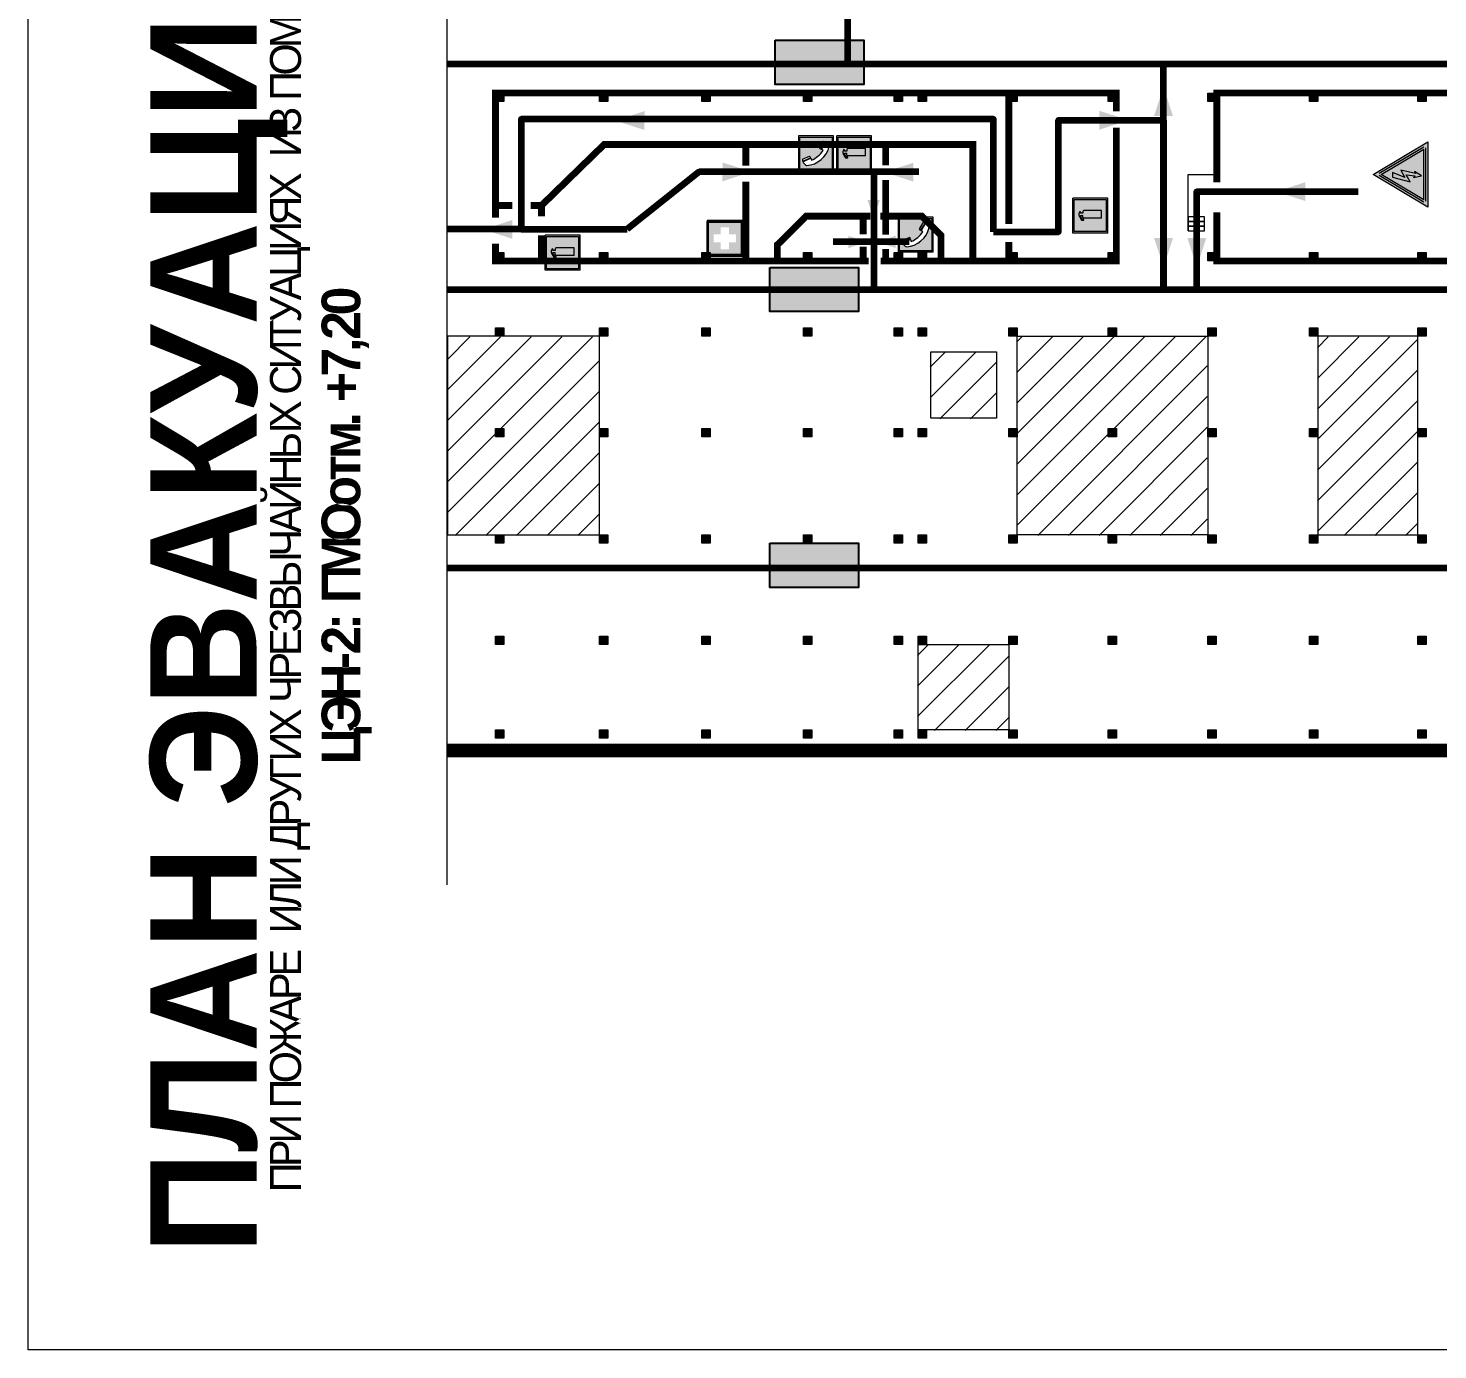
# Model space of a CAD drawing. Header units: millimetres. Extents: x 13810 to 67229, y 12374 to 21950.
# Drawn here: x 28466.5 to 28714.3, y 13754.2 to 13986.6 of the extents above; entities that cross this region are included whole.
import ezdxf

# ---------------------------------------------------------------- set-up
doc = ezdxf.new("R2010")
doc.units = ezdxf.units.MM
doc.layers.add('План_Штампы', color=7, linetype='Continuous')
doc.styles.add('обычный', font='arial.ttf')

# ---------------------------------------------------------------- blocks, each defined once
blk = doc.blocks.new('A$C32E8229D')
at = {"true_color": 0xffffff}
blk.add_hatch(color=7, dxfattribs=at).paths.add_polyline_path([(0, 0), (0, -8), (16, -8), (16, 0)])
h = blk.add_hatch(color=126)
h.paths.add_polyline_path([(0.2, -0.2), (15.8, -0.2), (15.8, -7.8), (0.2, -7.8)])
h.paths.add_polyline_path([(13.49, -2.05), (12.08, -2.05), (11.37, -2.63, 0.162397), (11.29, -2.84), (11.29, -3.63), (10.35, -3.63), (10.35, -4.05), (11.68, -4.05), (11.68, -3.48), (12.26, -4.28), (11.29, -5.1), (11.29, -6.78), (11.85, -6.78), (11.85, -5.44), (12.8, -4.64), (12.8, -5.94), (14.46, -5.94), (14.46, -5.39), (13.45, -5.39), (13.45, -3.97), (12.46, -2.59), (13.15, -2.59), (13.69, -3.34), (14.18, -3)], flags=16)
h.paths.add_polyline_path([(10.74, -1.82, 1), (11.8, -1.82, 1)], flags=16)
h.paths.add_polyline_path([(9.39, -3.59), (5.99, -3.59), (6.56, -3.03), (5.91, -3.03), (5.1, -3.83), (5.91, -4.64), (6.56, -4.64), (5.99, -4.09), (9.39, -4.09)], flags=16)
h.paths.add_polyline_path([(4.29, -1.08), (1.72, -1.08), (1.72, -6.6), (4.29, -6.6)], flags=16)
at = {"color": 126}
blk.add_lwpolyline([(16, -8), (0, -8), (0, 0), (16, 0)], close=True, dxfattribs=at)
blk = doc.blocks.new('A$C18900ED3')
h = blk.add_hatch(color=126)
h.paths.add_polyline_path([(-0.18, -0.18), (-7.02, -0.18), (-7.02, -7.02), (-0.18, -7.02)])
h.paths.add_polyline_path([(-5.89, -4.46), (-5.89, -2.77), (-4.46, -2.77), (-4.46, -1.31), (-2.77, -1.31), (-2.77, -2.77), (-1.33, -2.77), (-1.33, -4.46), (-2.77, -4.46), (-2.77, -5.89), (-4.46, -5.89), (-4.46, -4.46)], flags=16)
at = {"color": 126}
for p, q in [((-7.2, 0), (-7.2, -7.2)), ((0, 0), (-7.2, 0)), ((0, -7.2), (0, 0)), ((-7.02, -7.02), (-7.02, -0.18)), ((-7.02, -0.18), (-0.18, -0.18)), ((-0.18, -0.18), (-0.18, -7.02)), ((-7.2, -7.2), (0, -7.2)), ((-0.18, -7.02), (-7.02, -7.02))]:
    blk.add_line(p, q, dxfattribs=at)
blk = doc.blocks.new('A$C3E6D3DDE')
at = {"lineweight": 5}
h = blk.add_hatch(color=40, dxfattribs=at)
h.paths.add_polyline_path([(24.1, 1.45), (16.46, -11.35), (31.74, -11.35)])
h.paths.add_polyline_path([(24.09, -0.46), (30.03, -10.41), (18.14, -10.41)], flags=16)
h.paths.add_polyline_path([(24.54, -3.08), (23.41, -6.02), (25.13, -5.01), (24.33, -8.5), (24.82, -8.27), (23.79, -9.86), (23.4, -8.04), (23.8, -8.43), (24.04, -6.29), (22.39, -7.25), (23.44, -3.08)], flags=0)
h = blk.add_hatch(color=256, dxfattribs=at)
h.paths.add_polyline_path([(24.37, 0.03, 0.567511), (23.82, 0.03), (17.59, -10.4, 0.582454), (17.86, -10.88), (30.32, -10.88, 0.582149), (30.6, -10.4)])
h.paths.add_polyline_path([(24.09, -0.46), (18.14, -10.41), (30.03, -10.41)], flags=16)
h.paths.add_polyline_path([(24.54, -3.08), (23.41, -6.02), (25.13, -5.01), (24.33, -8.5), (24.82, -8.27), (23.79, -9.86), (23.4, -8.04), (23.8, -8.43), (24.04, -6.29), (22.39, -7.25), (23.44, -3.08)], flags=0)
h = blk.add_hatch(color=40, dxfattribs=at)
h.paths.add_polyline_path([(24.09, -0.46), (18.14, -10.41), (30.03, -10.41)])
h.paths.add_polyline_path([(24.82, -8.27), (23.79, -9.86), (23.4, -8.04), (23.8, -8.43), (24.04, -6.29), (22.39, -7.25), (23.44, -3.08), (24.54, -3.08), (23.41, -6.02), (25.13, -5.01), (24.33, -8.5)], flags=16)
at = {"color": 40, "lineweight": 5}
for p, q in [((16.46, -11.35), (24.1, 1.45)), ((24.1, 1.45), (31.74, -11.35))]:
    blk.add_line(p, q, dxfattribs=at)
at = {"lineweight": 5}
for p, q in [((17.59, -10.4), (23.82, 0.03)), ((24.37, 0.03), (30.6, -10.4)), ((18.14, -10.41), (24.09, -0.46)), ((23.44, -3.08), (22.39, -7.25)), ((23.41, -6.02), (24.54, -3.08)), ((24.54, -3.08), (23.44, -3.08)), ((24.09, -0.46), (30.03, -10.41)), ((22.39, -7.25), (24.04, -6.29)), ((25.13, -5.01), (23.41, -6.02)), ((24.04, -6.29), (23.8, -8.43)), ((24.33, -8.5), (25.13, -5.01)), ((23.8, -8.43), (23.4, -8.04)), ((23.4, -8.04), (23.79, -9.86)), ((23.79, -9.86), (24.82, -8.27)), ((24.82, -8.27), (24.33, -8.5)), ((17.86, -10.88), (30.32, -10.88)), ((18.14, -10.41), (30.03, -10.41))]:
    blk.add_line(p, q, dxfattribs=at)
at = {"color": 50, "lineweight": 5}
blk.add_line((31.74, -11.35), (16.46, -11.35), dxfattribs=at)
blk = doc.blocks.new('A$C3AD82952')
at = {"true_color": 0xf5f5ff}
h = blk.add_hatch(color=7, dxfattribs=at)
h.dxf.hatch_style = 1
h.paths.add_polyline_path([(8.21, 8.73, 0.414214), (7.89, 9.05), (7.22, 9.05), (7.22, 9.92), (7.59, 9.92, 1), (7.57, 10.36), (7.22, 10.36), (7.22, 10.6), (6.43, 10.6), (6.43, 10.36), (6.01, 10.36), (4.74, 9.59), (4.74, 8.69), (4.98, 8.73), (4.98, 9.26), (6.12, 9.91), (6.43, 9.91), (6.43, 9.05), (5.76, 9.05, 0.414214), (5.44, 8.73), (5.44, 2.2), (8.21, 2.2)], flags=0)
h.paths.add_polyline_path([(12.8, 12.8), (0, 12.8), (0, 0), (12.8, 0)])
h.paths.add_polyline_path([(0.51, 12.29), (12.29, 12.29), (12.29, 0.51), (0.51, 0.51)], flags=16)
h.paths.add_polyline_path([(4.74, 9.59), (6.01, 10.36), (6.43, 10.36), (6.43, 10.6), (7.22, 10.6), (7.22, 10.36), (7.59, 10.36, -0.94586), (7.59, 9.92), (7.22, 9.92), (7.22, 9.05), (7.89, 9.05, -0.414214), (8.21, 8.73), (8.21, 2.2), (5.44, 2.2), (5.44, 8.73, -0.414214), (5.76, 9.05), (6.43, 9.05), (6.43, 9.91), (6.12, 9.91), (4.98, 9.26), (4.98, 8.73), (4.74, 8.69)], flags=0)
h = blk.add_hatch(color=242)
h.dxf.hatch_style = 1
h.paths.add_polyline_path([(12.29, 12.29), (0.51, 12.29), (0.51, 0.51), (12.29, 0.51)])
h.paths.add_polyline_path([(4.74, 8.69), (4.74, 9.59), (6.01, 10.36), (6.43, 10.36), (6.43, 10.6), (7.22, 10.6), (7.22, 10.36), (7.59, 10.36, -0.94586), (7.59, 9.92), (7.22, 9.92), (7.22, 9.05), (7.89, 9.05, -0.414214), (8.21, 8.73), (8.21, 2.2), (5.44, 2.2), (5.44, 8.73, -0.414214), (5.76, 9.05), (6.43, 9.05), (6.43, 9.91), (6.12, 9.91), (4.98, 9.26), (4.98, 8.73)], flags=16)
h = blk.add_hatch(color=7, dxfattribs=at)
h.dxf.hatch_style = 1
h.paths.add_polyline_path([(8.21, 8.73, 0.414214), (7.89, 9.05), (7.22, 9.05), (7.22, 9.92), (7.59, 9.92, 1), (7.57, 10.36), (7.22, 10.36), (7.22, 10.6), (6.43, 10.6), (6.43, 10.36), (6.01, 10.36), (4.74, 9.59), (4.74, 8.69), (4.98, 8.73), (4.98, 9.26), (6.12, 9.91), (6.43, 9.91), (6.43, 9.05), (5.76, 9.05, 0.414214), (5.44, 8.73), (5.44, 2.2), (8.21, 2.2)])
at = {"color": 242, "lineweight": 5}
for p, q in [((0, 0), (0, 12.8)), ((0, 12.8), (12.8, 12.8)), ((6.01, 10.36), (4.74, 9.59)), ((6.01, 10.36), (6.43, 10.36)), ((7.22, 10.6), (6.43, 10.6)), ((6.43, 10.6), (6.43, 10.36)), ((7.22, 10.36), (7.22, 10.6)), ((7.59, 10.36), (7.22, 10.36)), ((12.8, 0), (12.8, 12.8)), ((4.74, 9.59), (4.74, 8.69)), ((4.74, 8.69), (4.98, 8.73)), ((4.98, 9.26), (6.12, 9.91)), ((4.98, 8.73), (4.98, 9.26)), ((5.44, 2.2), (5.44, 8.73)), ((5.76, 9.05), (6.43, 9.05)), ((6.12, 9.91), (6.43, 9.91)), ((6.43, 9.91), (6.43, 9.05)), ((7.22, 9.05), (7.22, 9.92)), ((7.59, 9.92), (7.22, 9.92)), ((7.89, 9.05), (7.22, 9.05)), ((8.21, 2.2), (8.21, 8.73)), ((0, 0), (12.8, 0)), ((5.44, 2.2), (8.21, 2.2))]:
    blk.add_line(p, q, dxfattribs=at)
blk.add_lwpolyline([(0.51, 12.29), (12.29, 12.29), (12.29, 0.51), (0.51, 0.51)], close=True, dxfattribs=at)
for centre, radius, start, end in [((7.58, 10.14), 0.223, 273.1875, 86.8125), ((5.76, 8.73), 0.32, 90, 180), ((7.89, 8.73), 0.32, 0, 90)]:
    blk.add_arc(centre, radius, start, end, dxfattribs=at)
blk = doc.blocks.new('A$C456E1F9C')
at = {"lineweight": 5}
h = blk.add_hatch(color=242, dxfattribs=at)
h.paths.add_polyline_path([(0.51, -1.47), (0.51, -13.26), (12.29, -13.26), (12.29, -1.47)])
h.paths.add_polyline_path([(5.42, -4.95, -0.254479), (4.78, -5.4), (3.52, -2.53, -0.209735), (4.23, -2.4)], flags=16)
h.paths.add_polyline_path([(8.53, -8.6), (10.87, -10.17), (10.54, -10.76), (8.03, -9.13, -0.192251)], flags=16)
h.paths.add_polyline_path([(4.61, -5.49, 0.005518), (3.87, -5.72, 0.128647), (7.49, -10.01, 0.00809), (7.83, -9.33), (10.47, -10.97, -0.16736), (8.99, -12.25, -0.327862), (1.95, -3.95, -0.166952), (3.36, -2.62)], flags=16)
at = {"color": 242, "lineweight": 5}
for p, q in [((0, -13.77), (0, -0.97)), ((12.8, -0.97), (0, -0.97)), ((4.61, -5.49), (3.36, -2.62)), ((3.52, -2.53), (4.78, -5.4)), ((4.23, -2.4), (5.42, -4.95)), ((12.8, -13.77), (12.8, -0.97)), ((7.83, -9.33), (10.47, -10.97)), ((8.03, -9.13), (10.54, -10.76)), ((10.81, -10.12), (8.53, -8.6)), ((10.54, -10.76), (10.8, -10.3)), ((10.8, -10.3), (10.81, -10.12)), ((0, -13.77), (12.8, -13.77))]:
    blk.add_line(p, q, dxfattribs=at)
blk.add_lwpolyline([(0.51, -1.47), (12.29, -1.47), (12.29, -13.26), (0.51, -13.26)], close=True, dxfattribs=at)
for centre, radius, start, end in [((4.59, -5.34), 2.99, 114.2845, 152.1974), ((11.12, -3.31), 9.19, 183.9915, 256.6009), ((4.02, -3.27), 0.891, 76.3284, 123.7092), ((4.68, -4.59), 0.824, 276.9621, 334.0723), ((14.98, -39.1), 35.17, 107.1487, 108.4135), ((13.86, -0.94), 11.08, 205.5536, 234.8762), ((-13.31, 0.8), 23.44, 332.5487, 334.4027), ((8.94, -9.5), 0.989, 114.4092, 157.9388), ((7.87, -9.46), 3, 291.9291, 329.9329)]:
    blk.add_arc(centre, radius, start, end, dxfattribs=at)

msp = doc.modelspace()

# ---------------------------------------------------------------- hatches: boundary and pattern name
at = {"lineweight": 0}
h = msp.add_hatch(color=256, dxfattribs=at)
h.dxf.hatch_style = 1
h.paths.add_polyline_path([(28548.7, 13975.18), (28548.7, 13973.7), (28550.16, 13973.7), (28550.16, 13975.18)])
h = msp.add_hatch(color=256, dxfattribs=at)
h.dxf.hatch_style = 1
h.paths.add_polyline_path([(28566.95, 13975.18), (28566.95, 13973.7), (28568.42, 13973.7), (28568.42, 13975.18)])
h = msp.add_hatch(color=256, dxfattribs=at)
h.dxf.hatch_style = 1
h.paths.add_polyline_path([(28584.95, 13975.18), (28584.95, 13973.7), (28586.41, 13973.7), (28586.41, 13975.18)])
h = msp.add_hatch(color=256, dxfattribs=at)
h.dxf.hatch_style = 1
h.paths.add_polyline_path([(28602.81, 13975.18), (28602.81, 13973.7), (28604.27, 13973.7), (28604.27, 13975.18)])
h = msp.add_hatch(color=256, dxfattribs=at)
h.dxf.hatch_style = 1
h.paths.add_polyline_path([(28618.76, 13975.18), (28618.76, 13973.7), (28620.23, 13973.7), (28620.23, 13975.18)])
h = msp.add_hatch(color=256, dxfattribs=at)
h.dxf.hatch_style = 1
h.paths.add_polyline_path([(28622.99, 13975.18), (28622.99, 13973.7), (28624.45, 13973.7), (28624.45, 13975.18)])
h = msp.add_hatch(color=256, dxfattribs=at)
h.dxf.hatch_style = 1
h.paths.add_polyline_path([(28638.94, 13975.18), (28638.94, 13973.7), (28640.41, 13973.7), (28640.41, 13975.18)])
h = msp.add_hatch(color=256, dxfattribs=at)
h.dxf.hatch_style = 1
h.paths.add_polyline_path([(28656.36, 13975.18), (28656.36, 13973.7), (28657.83, 13973.7), (28657.83, 13975.18)])
h = msp.add_hatch(color=256, dxfattribs=at)
h.dxf.hatch_style = 1
h.paths.add_polyline_path([(28673.89, 13975.18), (28673.89, 13973.7), (28675.35, 13973.7), (28675.35, 13975.18)])
h = msp.add_hatch(color=256, dxfattribs=at)
h.dxf.hatch_style = 1
h.paths.add_polyline_path([(28691.78, 13975.18), (28691.78, 13973.7), (28693.24, 13973.7), (28693.24, 13975.18)])
h = msp.add_hatch(color=256, dxfattribs=at)
h.dxf.hatch_style = 1
h.paths.add_polyline_path([(28710.83, 13975.18), (28710.83, 13973.7), (28712.29, 13973.7), (28712.29, 13975.18)])
h = msp.add_hatch(color=256, dxfattribs=at)
h.dxf.hatch_style = 1
h.paths.add_polyline_path([(28548.7, 13947.14), (28548.7, 13945.66), (28550.16, 13945.66), (28550.16, 13947.14)])
h = msp.add_hatch(color=256, dxfattribs=at)
h.dxf.hatch_style = 1
h.paths.add_polyline_path([(28566.95, 13947.14), (28566.95, 13945.66), (28568.42, 13945.66), (28568.42, 13947.14)])
h = msp.add_hatch(color=256, dxfattribs=at)
h.dxf.hatch_style = 1
h.paths.add_polyline_path([(28584.95, 13947.14), (28584.95, 13945.66), (28586.41, 13945.66), (28586.41, 13947.14)])
h = msp.add_hatch(color=256, dxfattribs=at)
h.dxf.hatch_style = 1
h.paths.add_polyline_path([(28602.81, 13947.14), (28602.81, 13945.66), (28604.27, 13945.66), (28604.27, 13947.14)])
h = msp.add_hatch(color=256, dxfattribs=at)
h.dxf.hatch_style = 1
h.paths.add_polyline_path([(28618.76, 13947.14), (28618.76, 13945.66), (28620.23, 13945.66), (28620.23, 13947.14)])
h = msp.add_hatch(color=256, dxfattribs=at)
h.dxf.hatch_style = 1
h.paths.add_polyline_path([(28622.99, 13947.14), (28622.99, 13945.66), (28624.45, 13945.66), (28624.45, 13947.14)])
h = msp.add_hatch(color=256, dxfattribs=at)
h.dxf.hatch_style = 1
h.paths.add_polyline_path([(28638.94, 13947.14), (28638.94, 13945.66), (28640.41, 13945.66), (28640.41, 13947.14)])
h = msp.add_hatch(color=256, dxfattribs=at)
h.dxf.hatch_style = 1
h.paths.add_polyline_path([(28656.36, 13947.14), (28656.36, 13945.66), (28657.83, 13945.66), (28657.83, 13947.14)])
h = msp.add_hatch(color=256, dxfattribs=at)
h.dxf.hatch_style = 1
h.paths.add_polyline_path([(28673.89, 13947.14), (28673.89, 13945.66), (28675.35, 13945.66), (28675.35, 13947.14)])
h = msp.add_hatch(color=256, dxfattribs=at)
h.dxf.hatch_style = 1
h.paths.add_polyline_path([(28691.78, 13947.14), (28691.78, 13945.66), (28693.24, 13945.66), (28693.24, 13947.14)])
h = msp.add_hatch(color=256, dxfattribs=at)
h.dxf.hatch_style = 1
h.paths.add_polyline_path([(28710.83, 13947.14), (28710.83, 13945.66), (28712.29, 13945.66), (28712.29, 13947.14)])
h = msp.add_hatch(color=256, dxfattribs=at)
h.dxf.hatch_style = 1
h.paths.add_polyline_path([(28548.7, 13933.9), (28548.7, 13932.42), (28550.16, 13932.42), (28550.16, 13933.9)])
h = msp.add_hatch(color=256, dxfattribs=at)
h.dxf.hatch_style = 1
h.paths.add_polyline_path([(28566.95, 13933.9), (28566.95, 13932.42), (28568.42, 13932.42), (28568.42, 13933.9)])
h = msp.add_hatch(color=256, dxfattribs=at)
h.dxf.hatch_style = 1
h.paths.add_polyline_path([(28584.95, 13933.9), (28584.95, 13932.42), (28586.41, 13932.42), (28586.41, 13933.9)])
h = msp.add_hatch(color=256, dxfattribs=at)
h.dxf.hatch_style = 1
h.paths.add_polyline_path([(28602.81, 13933.9), (28602.81, 13932.42), (28604.27, 13932.42), (28604.27, 13933.9)])
h = msp.add_hatch(color=256, dxfattribs=at)
h.dxf.hatch_style = 1
h.paths.add_polyline_path([(28618.76, 13933.9), (28618.76, 13932.42), (28620.23, 13932.42), (28620.23, 13933.9)])
h = msp.add_hatch(color=256, dxfattribs=at)
h.dxf.hatch_style = 1
h.paths.add_polyline_path([(28622.99, 13933.9), (28622.99, 13932.42), (28624.45, 13932.42), (28624.45, 13933.9)])
h = msp.add_hatch(color=256, dxfattribs=at)
h.dxf.hatch_style = 1
h.paths.add_polyline_path([(28638.94, 13933.9), (28638.94, 13932.42), (28640.41, 13932.42), (28640.41, 13933.9)])
h = msp.add_hatch(color=256, dxfattribs=at)
h.dxf.hatch_style = 1
h.paths.add_polyline_path([(28656.36, 13933.9), (28656.36, 13932.42), (28657.83, 13932.42), (28657.83, 13933.9)])
h = msp.add_hatch(color=256, dxfattribs=at)
h.dxf.hatch_style = 1
h.paths.add_polyline_path([(28673.89, 13933.9), (28673.89, 13932.42), (28675.35, 13932.42), (28675.35, 13933.9)])
h = msp.add_hatch(color=256, dxfattribs=at)
h.dxf.hatch_style = 1
h.paths.add_polyline_path([(28691.78, 13933.9), (28691.78, 13932.42), (28693.24, 13932.42), (28693.24, 13933.9)])
h = msp.add_hatch(color=256, dxfattribs=at)
h.dxf.hatch_style = 1
h.paths.add_polyline_path([(28710.83, 13933.9), (28710.83, 13932.42), (28712.29, 13932.42), (28712.29, 13933.9)])
h = msp.add_hatch(color=256, dxfattribs=at)
h.dxf.hatch_style = 1
h.paths.add_polyline_path([(28548.7, 13916.2), (28548.7, 13914.72), (28550.16, 13914.72), (28550.16, 13916.2)])
h = msp.add_hatch(color=256, dxfattribs=at)
h.dxf.hatch_style = 1
h.paths.add_polyline_path([(28566.95, 13916.2), (28566.95, 13914.72), (28568.42, 13914.72), (28568.42, 13916.2)])
h = msp.add_hatch(color=256, dxfattribs=at)
h.dxf.hatch_style = 1
h.paths.add_polyline_path([(28584.95, 13916.2), (28584.95, 13914.72), (28586.41, 13914.72), (28586.41, 13916.2)])
h = msp.add_hatch(color=256, dxfattribs=at)
h.dxf.hatch_style = 1
h.paths.add_polyline_path([(28602.81, 13916.2), (28602.81, 13914.72), (28604.27, 13914.72), (28604.27, 13916.2)])
h = msp.add_hatch(color=256, dxfattribs=at)
h.dxf.hatch_style = 1
h.paths.add_polyline_path([(28618.76, 13916.2), (28618.76, 13914.72), (28620.23, 13914.72), (28620.23, 13916.2)])
h = msp.add_hatch(color=256, dxfattribs=at)
h.dxf.hatch_style = 1
h.paths.add_polyline_path([(28622.99, 13916.2), (28622.99, 13914.72), (28624.45, 13914.72), (28624.45, 13916.2)])
h = msp.add_hatch(color=256, dxfattribs=at)
h.dxf.hatch_style = 1
h.paths.add_polyline_path([(28638.94, 13916.2), (28638.94, 13914.72), (28640.41, 13914.72), (28640.41, 13916.2)])
h = msp.add_hatch(color=256, dxfattribs=at)
h.dxf.hatch_style = 1
h.paths.add_polyline_path([(28656.36, 13916.2), (28656.36, 13914.72), (28657.83, 13914.72), (28657.83, 13916.2)])
h = msp.add_hatch(color=256, dxfattribs=at)
h.dxf.hatch_style = 1
h.paths.add_polyline_path([(28673.89, 13916.2), (28673.89, 13914.72), (28675.35, 13914.72), (28675.35, 13916.2)])
h = msp.add_hatch(color=256, dxfattribs=at)
h.dxf.hatch_style = 1
h.paths.add_polyline_path([(28691.78, 13916.2), (28691.78, 13914.72), (28693.24, 13914.72), (28693.24, 13916.2)])
h = msp.add_hatch(color=256, dxfattribs=at)
h.dxf.hatch_style = 1
h.paths.add_polyline_path([(28710.83, 13916.2), (28710.83, 13914.72), (28712.29, 13914.72), (28712.29, 13916.2)])
h = msp.add_hatch(color=256, dxfattribs=at)
h.dxf.hatch_style = 1
h.paths.add_polyline_path([(28548.7, 13897.51), (28548.7, 13896.03), (28550.16, 13896.03), (28550.16, 13897.51)])
h = msp.add_hatch(color=256, dxfattribs=at)
h.dxf.hatch_style = 1
h.paths.add_polyline_path([(28566.95, 13897.51), (28566.95, 13896.03), (28568.42, 13896.03), (28568.42, 13897.51)])
h = msp.add_hatch(color=256, dxfattribs=at)
h.dxf.hatch_style = 1
h.paths.add_polyline_path([(28584.95, 13897.51), (28584.95, 13896.03), (28586.41, 13896.03), (28586.41, 13897.51)])
h = msp.add_hatch(color=256, dxfattribs=at)
h.dxf.hatch_style = 1
h.paths.add_polyline_path([(28602.81, 13897.51), (28602.81, 13896.03), (28604.27, 13896.03), (28604.27, 13897.51)])
h = msp.add_hatch(color=256, dxfattribs=at)
h.dxf.hatch_style = 1
h.paths.add_polyline_path([(28618.76, 13897.51), (28618.76, 13896.03), (28620.23, 13896.03), (28620.23, 13897.51)])
h = msp.add_hatch(color=256, dxfattribs=at)
h.dxf.hatch_style = 1
h.paths.add_polyline_path([(28622.99, 13897.51), (28622.99, 13896.03), (28624.45, 13896.03), (28624.45, 13897.51)])
h = msp.add_hatch(color=256, dxfattribs=at)
h.dxf.hatch_style = 1
h.paths.add_polyline_path([(28638.94, 13897.51), (28638.94, 13896.03), (28640.41, 13896.03), (28640.41, 13897.51)])
h = msp.add_hatch(color=256, dxfattribs=at)
h.dxf.hatch_style = 1
h.paths.add_polyline_path([(28656.36, 13897.51), (28656.36, 13896.03), (28657.83, 13896.03), (28657.83, 13897.51)])
h = msp.add_hatch(color=256, dxfattribs=at)
h.dxf.hatch_style = 1
h.paths.add_polyline_path([(28673.89, 13897.51), (28673.89, 13896.03), (28675.35, 13896.03), (28675.35, 13897.51)])
h = msp.add_hatch(color=256, dxfattribs=at)
h.dxf.hatch_style = 1
h.paths.add_polyline_path([(28691.78, 13897.51), (28691.78, 13896.03), (28693.24, 13896.03), (28693.24, 13897.51)])
h = msp.add_hatch(color=256, dxfattribs=at)
h.dxf.hatch_style = 1
h.paths.add_polyline_path([(28710.83, 13897.51), (28710.83, 13896.03), (28712.29, 13896.03), (28712.29, 13897.51)])
h = msp.add_hatch(color=256, dxfattribs=at)
h.dxf.hatch_style = 1
h.paths.add_polyline_path([(28548.7, 13879.69), (28548.7, 13878.21), (28550.16, 13878.21), (28550.16, 13879.69)])
h = msp.add_hatch(color=256, dxfattribs=at)
h.dxf.hatch_style = 1
h.paths.add_polyline_path([(28566.95, 13879.69), (28566.95, 13878.21), (28568.42, 13878.21), (28568.42, 13879.69)])
h = msp.add_hatch(color=256, dxfattribs=at)
h.dxf.hatch_style = 1
h.paths.add_polyline_path([(28584.95, 13879.69), (28584.95, 13878.21), (28586.41, 13878.21), (28586.41, 13879.69)])
h = msp.add_hatch(color=256, dxfattribs=at)
h.dxf.hatch_style = 1
h.paths.add_polyline_path([(28602.81, 13879.69), (28602.81, 13878.21), (28604.27, 13878.21), (28604.27, 13879.69)])
h = msp.add_hatch(color=256, dxfattribs=at)
h.dxf.hatch_style = 1
h.paths.add_polyline_path([(28618.76, 13879.69), (28618.76, 13878.21), (28620.23, 13878.21), (28620.23, 13879.69)])
h = msp.add_hatch(color=256, dxfattribs=at)
h.dxf.hatch_style = 1
h.paths.add_polyline_path([(28622.99, 13879.69), (28622.99, 13878.21), (28624.45, 13878.21), (28624.45, 13879.69)])
h = msp.add_hatch(color=256, dxfattribs=at)
h.dxf.hatch_style = 1
h.paths.add_polyline_path([(28638.94, 13879.69), (28638.94, 13878.21), (28640.41, 13878.21), (28640.41, 13879.69)])
h = msp.add_hatch(color=256, dxfattribs=at)
h.dxf.hatch_style = 1
h.paths.add_polyline_path([(28656.36, 13879.69), (28656.36, 13878.21), (28657.83, 13878.21), (28657.83, 13879.69)])
h = msp.add_hatch(color=256, dxfattribs=at)
h.dxf.hatch_style = 1
h.paths.add_polyline_path([(28673.89, 13879.69), (28673.89, 13878.21), (28675.35, 13878.21), (28675.35, 13879.69)])
h = msp.add_hatch(color=256, dxfattribs=at)
h.dxf.hatch_style = 1
h.paths.add_polyline_path([(28691.78, 13879.69), (28691.78, 13878.21), (28693.24, 13878.21), (28693.24, 13879.69)])
h = msp.add_hatch(color=256, dxfattribs=at)
h.dxf.hatch_style = 1
h.paths.add_polyline_path([(28710.83, 13879.69), (28710.83, 13878.21), (28712.29, 13878.21), (28712.29, 13879.69)])
h = msp.add_hatch(color=256, dxfattribs=at)
h.dxf.hatch_style = 1
h.paths.add_polyline_path([(28548.7, 13863.22), (28548.7, 13861.74), (28550.16, 13861.74), (28550.16, 13863.22)])
h = msp.add_hatch(color=256, dxfattribs=at)
h.dxf.hatch_style = 1
h.paths.add_polyline_path([(28566.95, 13863.22), (28566.95, 13861.74), (28568.42, 13861.74), (28568.42, 13863.22)])
h = msp.add_hatch(color=256, dxfattribs=at)
h.dxf.hatch_style = 1
h.paths.add_polyline_path([(28584.95, 13863.22), (28584.95, 13861.74), (28586.41, 13861.74), (28586.41, 13863.22)])
h = msp.add_hatch(color=256, dxfattribs=at)
h.dxf.hatch_style = 1
h.paths.add_polyline_path([(28602.81, 13863.22), (28602.81, 13861.74), (28604.27, 13861.74), (28604.27, 13863.22)])
h = msp.add_hatch(color=256, dxfattribs=at)
h.dxf.hatch_style = 1
h.paths.add_polyline_path([(28618.76, 13863.22), (28618.76, 13861.74), (28620.23, 13861.74), (28620.23, 13863.22)])
h = msp.add_hatch(color=256, dxfattribs=at)
h.dxf.hatch_style = 1
h.paths.add_polyline_path([(28622.99, 13863.22), (28622.99, 13861.74), (28624.45, 13861.74), (28624.45, 13863.22)])
h = msp.add_hatch(color=256, dxfattribs=at)
h.dxf.hatch_style = 1
h.paths.add_polyline_path([(28638.94, 13863.22), (28638.94, 13861.74), (28640.41, 13861.74), (28640.41, 13863.22)])
h = msp.add_hatch(color=256, dxfattribs=at)
h.dxf.hatch_style = 1
h.paths.add_polyline_path([(28656.36, 13863.22), (28656.36, 13861.74), (28657.83, 13861.74), (28657.83, 13863.22)])
h = msp.add_hatch(color=256, dxfattribs=at)
h.dxf.hatch_style = 1
h.paths.add_polyline_path([(28673.89, 13863.22), (28673.89, 13861.74), (28675.35, 13861.74), (28675.35, 13863.22)])
h = msp.add_hatch(color=256, dxfattribs=at)
h.dxf.hatch_style = 1
h.paths.add_polyline_path([(28691.78, 13863.22), (28691.78, 13861.74), (28693.24, 13861.74), (28693.24, 13863.22)])
h = msp.add_hatch(color=256, dxfattribs=at)
h.dxf.hatch_style = 1
h.paths.add_polyline_path([(28710.83, 13863.22), (28710.83, 13861.74), (28712.29, 13861.74), (28712.29, 13863.22)])

# ---------------------------------------------------------------- linework, layer by layer
at = {"linetype": 'Continuous', "lineweight": 0}
for p, q in [((28565.76, 13932.32), (28540.3, 13906.86)), ((28560.37, 13932.32), (28540.3, 13912.25)), ((28554.99, 13932.32), (28540.3, 13917.64)), ((28549.6, 13932.32), (28540.3, 13923.03)), ((28544.21, 13932.32), (28540.3, 13928.41)), ((28673.53, 13932.32), (28640.32, 13899.12)), ((28668.14, 13932.32), (28640.32, 13904.5)), ((28662.75, 13932.32), (28640.32, 13909.89)), ((28657.36, 13932.32), (28640.32, 13915.28)), ((28651.97, 13932.32), (28640.32, 13920.67)), ((28646.58, 13932.32), (28640.32, 13926.06)), ((28641.2, 13932.32), (28640.32, 13931.45)), ((28705.85, 13932.32), (28693.16, 13919.62)), ((28700.47, 13932.32), (28693.16, 13925.01)), ((28695.08, 13932.32), (28693.16, 13930.4)), ((28710.74, 13931.82), (28693.16, 13914.24)), ((28566.87, 13928.04), (28540.3, 13901.47)), ((28633.07, 13929.58), (28625.1, 13921.62)), ((28627.68, 13929.58), (28625.1, 13927.01)), ((28636.69, 13927.81), (28626.8, 13917.93)), ((28673.8, 13927.21), (28644, 13897.41)), ((28710.74, 13926.43), (28693.16, 13908.85)), ((28566.87, 13922.65), (28541.63, 13897.41)), ((28636.69, 13922.42), (28632.19, 13917.93)), ((28673.8, 13921.82), (28649.39, 13897.41)), ((28710.74, 13921.05), (28693.16, 13903.46)), ((28566.87, 13917.26), (28547.01, 13897.41)), ((28673.8, 13916.43), (28654.78, 13897.41)), ((28710.74, 13915.66), (28693.16, 13898.07)), ((28566.87, 13911.87), (28552.4, 13897.41)), ((28673.8, 13911.05), (28660.17, 13897.41)), ((28710.74, 13910.27), (28697.88, 13897.41)), ((28566.87, 13906.49), (28557.79, 13897.41)), ((28673.8, 13905.66), (28665.55, 13897.41)), ((28710.74, 13904.88), (28703.27, 13897.41)), ((28566.87, 13901.1), (28563.18, 13897.41)), ((28673.8, 13900.27), (28670.94, 13897.41)), ((28710.74, 13899.49), (28708.66, 13897.41)), ((28635.48, 13878.11), (28622.9, 13865.54)), ((28630.09, 13878.11), (28622.9, 13870.92)), ((28624.7, 13878.11), (28622.9, 13876.31)), ((28638.85, 13876.1), (28625.88, 13863.12)), ((28638.85, 13870.71), (28631.27, 13863.12)), ((28638.85, 13865.32), (28636.65, 13863.12))]:
    msp.add_line(p, q, dxfattribs=at)
at = {"color": 126, "lineweight": 0, "true_color": 0x008754}
msp.add_lwpolyline([(28466.55, 14149.23), (29066.55, 14149.23), (29066.55, 13754.23), (28466.55, 13754.23)], close=True, dxfattribs=at)
at = {"lineweight": 0}
for points in [[(28540.17, 13836), (28540.17, 14076.57)], [(28670.46, 13950.93), (28670.46, 13960.84), (28675.48, 13960.84)]]:
    msp.add_lwpolyline(points, dxfattribs=at)
at = {"color": 126, "lineweight": 100, "true_color": 0x008754}
for points in [[(28810.44, 14055.12), (28815.72, 14055.12), (28815.72, 14049.88), (28804.57, 14049.88), (28804.57, 14030.08), (28827.86, 14030.08), (28827.86, 13940.58), (28540.17, 13940.58)], [(28610.54, 14030.08), (28610.54, 13980.26)], [(28827.86, 13980.26), (28540.17, 13980.26)], [(28652.13, 13970.43), (28666.14, 13970.43), (28666.14, 13940.58), (28666.14, 13980.26)], [(28636.23, 13950.8), (28636.23, 13970.56), (28553.18, 13970.56), (28553.18, 13952.34), (28553.18, 13951.22), (28571.86, 13951.22)], [(28636.23, 13950.8), (28647.63, 13950.8), (28647.63, 13970.43), (28652.13, 13970.43)], [(28623.13, 13961.32), (28584.47, 13961.32), (28571.86, 13951.22)], [(28615.2, 13961.32), (28615.2, 13940.58)], [(28700.36, 13957.79), (28671.94, 13957.79), (28671.94, 13940.58)], [(28553.18, 13951.22), (28540.17, 13951.22)], [(28621.4, 13949.01), (28608.05, 13949.01)], [(28811.07, 13891.66), (28540.17, 13891.66)]]:
    msp.add_lwpolyline(points, dxfattribs=at)
at = {"lineweight": 0}
for points, const_width in [([(28548.7, 13953.27), (28548.7, 13975.18), (28657.83, 13975.18), (28657.83, 13971.94)], 1.2), ([(28638.94, 13952.14), (28638.94, 13975.18)], 1.2), ([(28675.48, 13959.46), (28675.48, 13975.18), (28819.46, 13975.18), (28819.46, 13964.63)], 1.2), ([(28657.83, 13969.08), (28657.83, 13945.66), (28616.4, 13945.66)], 1.2), ([(28592.7, 13966.12), (28567.78, 13966.12), (28556.78, 13955.41), (28556.78, 13953.53)], 1.2), ([(28632.61, 13945.66), (28632.61, 13966.12), (28592.7, 13966.12), (28592.7, 13962.39)], 1.2), ([(28617.29, 13966.12), (28617.29, 13962.46)], 1.2), ([(28592.7, 13959.6), (28592.7, 13945.66)], 1.2), ([(28617.29, 13950.27), (28617.29, 13959.87)], 1.2), ([(28548.7, 13955.41), (28551.66, 13955.41)], 1.2), ([(28556.78, 13955.41), (28554.89, 13955.41)], 1.2), ([(28614.6, 13953.52), (28603.31, 13953.52), (28598.23, 13948.49), (28598.23, 13945.66)], 1.2), ([(28613.32, 13953.52), (28613.32, 13950.32)], 1.2), ([(28627, 13945.66), (28627, 13950.17), (28623.64, 13953.52), (28616.32, 13953.52)], 1.2), ([(28773.3, 13945.66), (28675.48, 13945.66), (28675.48, 13954.23)], 1.2), ([(28556.78, 13945.66), (28556.78, 13950.16)], 1.2), ([(28614.27, 13945.66), (28548.7, 13945.66), (28548.7, 13948.69)], 1.2), ([(28613.32, 13945.66), (28613.32, 13948.19)], 1.2), ([(28617.29, 13945.66), (28617.29, 13947.73)], 1.2), ([(28638.94, 13945.66), (28638.94, 13948.98)], 1.2), ([(28540.17, 13859.57), (28838.59, 13859.57), (28838.59, 13862.11)], 2.4)]:
    msp.add_lwpolyline(points, dxfattribs=dict(at, const_width=const_width))
for points in [[(28550.16, 13973.7), (28548.7, 13973.7), (28548.7, 13975.18), (28550.16, 13975.18)], [(28568.42, 13973.7), (28566.95, 13973.7), (28566.95, 13975.18), (28568.42, 13975.18)], [(28586.41, 13973.7), (28584.95, 13973.7), (28584.95, 13975.18), (28586.41, 13975.18)], [(28604.27, 13973.7), (28602.81, 13973.7), (28602.81, 13975.18), (28604.27, 13975.18)], [(28620.23, 13973.7), (28618.76, 13973.7), (28618.76, 13975.18), (28620.23, 13975.18)], [(28624.45, 13973.7), (28622.99, 13973.7), (28622.99, 13975.18), (28624.45, 13975.18)], [(28640.41, 13973.7), (28638.94, 13973.7), (28638.94, 13975.18), (28640.41, 13975.18)], [(28657.83, 13973.7), (28656.36, 13973.7), (28656.36, 13975.18), (28657.83, 13975.18)], [(28675.35, 13973.7), (28673.89, 13973.7), (28673.89, 13975.18), (28675.35, 13975.18)], [(28693.24, 13973.7), (28691.78, 13973.7), (28691.78, 13975.18), (28693.24, 13975.18)], [(28712.29, 13973.7), (28710.83, 13973.7), (28710.83, 13975.18), (28712.29, 13975.18)], [(28673.32, 13953.41), (28670.46, 13953.41), (28670.46, 13952.58), (28673.32, 13952.58)], [(28673.32, 13952.58), (28670.46, 13952.58), (28670.46, 13951.76), (28673.32, 13951.76)], [(28673.32, 13951.76), (28670.46, 13951.76), (28670.46, 13950.93), (28673.32, 13950.93)], [(28550.16, 13945.66), (28548.7, 13945.66), (28548.7, 13947.14), (28550.16, 13947.14)], [(28568.42, 13945.66), (28566.95, 13945.66), (28566.95, 13947.14), (28568.42, 13947.14)], [(28586.41, 13945.66), (28584.95, 13945.66), (28584.95, 13947.14), (28586.41, 13947.14)], [(28604.27, 13945.66), (28602.81, 13945.66), (28602.81, 13947.14), (28604.27, 13947.14)], [(28620.23, 13945.66), (28618.76, 13945.66), (28618.76, 13947.14), (28620.23, 13947.14)], [(28624.45, 13945.66), (28622.99, 13945.66), (28622.99, 13947.14), (28624.45, 13947.14)], [(28640.41, 13945.66), (28638.94, 13945.66), (28638.94, 13947.14), (28640.41, 13947.14)], [(28657.83, 13945.66), (28656.36, 13945.66), (28656.36, 13947.14), (28657.83, 13947.14)], [(28675.35, 13945.66), (28673.89, 13945.66), (28673.89, 13947.14), (28675.35, 13947.14)], [(28693.24, 13945.66), (28691.78, 13945.66), (28691.78, 13947.14), (28693.24, 13947.14)], [(28712.29, 13945.66), (28710.83, 13945.66), (28710.83, 13947.14), (28712.29, 13947.14)], [(28550.16, 13932.42), (28548.7, 13932.42), (28548.7, 13933.9), (28550.16, 13933.9)], [(28568.42, 13932.42), (28566.95, 13932.42), (28566.95, 13933.9), (28568.42, 13933.9)], [(28586.41, 13932.42), (28584.95, 13932.42), (28584.95, 13933.9), (28586.41, 13933.9)], [(28604.27, 13932.42), (28602.81, 13932.42), (28602.81, 13933.9), (28604.27, 13933.9)], [(28620.23, 13932.42), (28618.76, 13932.42), (28618.76, 13933.9), (28620.23, 13933.9)], [(28624.45, 13932.42), (28622.99, 13932.42), (28622.99, 13933.9), (28624.45, 13933.9)], [(28640.41, 13932.42), (28638.94, 13932.42), (28638.94, 13933.9), (28640.41, 13933.9)], [(28657.83, 13932.42), (28656.36, 13932.42), (28656.36, 13933.9), (28657.83, 13933.9)], [(28675.35, 13932.42), (28673.89, 13932.42), (28673.89, 13933.9), (28675.35, 13933.9)], [(28693.24, 13932.42), (28691.78, 13932.42), (28691.78, 13933.9), (28693.24, 13933.9)], [(28712.29, 13932.42), (28710.83, 13932.42), (28710.83, 13933.9), (28712.29, 13933.9)], [(28566.95, 13932.42), (28540.24, 13932.42), (28540.24, 13897.51), (28566.95, 13897.51)], [(28673.89, 13897.51), (28640.41, 13897.51), (28640.41, 13932.42), (28673.89, 13932.42)], [(28710.83, 13932.42), (28693.24, 13932.42), (28693.24, 13897.51), (28710.83, 13897.51)], [(28636.77, 13918.03), (28625.19, 13918.03), (28625.19, 13929.68), (28636.77, 13929.68)], [(28550.16, 13914.72), (28548.7, 13914.72), (28548.7, 13916.2), (28550.16, 13916.2)], [(28568.42, 13914.72), (28566.95, 13914.72), (28566.95, 13916.2), (28568.42, 13916.2)], [(28586.41, 13914.72), (28584.95, 13914.72), (28584.95, 13916.2), (28586.41, 13916.2)], [(28604.27, 13914.72), (28602.81, 13914.72), (28602.81, 13916.2), (28604.27, 13916.2)], [(28620.23, 13914.72), (28618.76, 13914.72), (28618.76, 13916.2), (28620.23, 13916.2)], [(28624.45, 13914.72), (28622.99, 13914.72), (28622.99, 13916.2), (28624.45, 13916.2)], [(28640.41, 13914.72), (28638.94, 13914.72), (28638.94, 13916.2), (28640.41, 13916.2)], [(28657.83, 13914.72), (28656.36, 13914.72), (28656.36, 13916.2), (28657.83, 13916.2)], [(28675.35, 13914.72), (28673.89, 13914.72), (28673.89, 13916.2), (28675.35, 13916.2)], [(28693.24, 13914.72), (28691.78, 13914.72), (28691.78, 13916.2), (28693.24, 13916.2)], [(28712.29, 13914.72), (28710.83, 13914.72), (28710.83, 13916.2), (28712.29, 13916.2)], [(28550.16, 13896.03), (28548.7, 13896.03), (28548.7, 13897.51), (28550.16, 13897.51)], [(28568.42, 13896.03), (28566.95, 13896.03), (28566.95, 13897.51), (28568.42, 13897.51)], [(28586.41, 13896.03), (28584.95, 13896.03), (28584.95, 13897.51), (28586.41, 13897.51)], [(28604.27, 13896.03), (28602.81, 13896.03), (28602.81, 13897.51), (28604.27, 13897.51)], [(28620.23, 13896.03), (28618.76, 13896.03), (28618.76, 13897.51), (28620.23, 13897.51)], [(28624.45, 13896.03), (28622.99, 13896.03), (28622.99, 13897.51), (28624.45, 13897.51)], [(28640.41, 13896.03), (28638.94, 13896.03), (28638.94, 13897.51), (28640.41, 13897.51)], [(28657.83, 13896.03), (28656.36, 13896.03), (28656.36, 13897.51), (28657.83, 13897.51)], [(28675.35, 13896.03), (28673.89, 13896.03), (28673.89, 13897.51), (28675.35, 13897.51)], [(28693.24, 13896.03), (28691.78, 13896.03), (28691.78, 13897.51), (28693.24, 13897.51)], [(28712.29, 13896.03), (28710.83, 13896.03), (28710.83, 13897.51), (28712.29, 13897.51)], [(28550.16, 13878.21), (28548.7, 13878.21), (28548.7, 13879.69), (28550.16, 13879.69)], [(28568.42, 13878.21), (28566.95, 13878.21), (28566.95, 13879.69), (28568.42, 13879.69)], [(28586.41, 13878.21), (28584.95, 13878.21), (28584.95, 13879.69), (28586.41, 13879.69)], [(28604.27, 13878.21), (28602.81, 13878.21), (28602.81, 13879.69), (28604.27, 13879.69)], [(28620.23, 13878.21), (28618.76, 13878.21), (28618.76, 13879.69), (28620.23, 13879.69)], [(28624.45, 13878.21), (28622.99, 13878.21), (28622.99, 13879.69), (28624.45, 13879.69)], [(28640.41, 13878.21), (28638.94, 13878.21), (28638.94, 13879.69), (28640.41, 13879.69)], [(28657.83, 13878.21), (28656.36, 13878.21), (28656.36, 13879.69), (28657.83, 13879.69)], [(28675.35, 13878.21), (28673.89, 13878.21), (28673.89, 13879.69), (28675.35, 13879.69)], [(28693.24, 13878.21), (28691.78, 13878.21), (28691.78, 13879.69), (28693.24, 13879.69)], [(28712.29, 13878.21), (28710.83, 13878.21), (28710.83, 13879.69), (28712.29, 13879.69)], [(28638.94, 13863.22), (28622.99, 13863.22), (28622.99, 13878.21), (28638.94, 13878.21)], [(28550.16, 13861.74), (28548.7, 13861.74), (28548.7, 13863.22), (28550.16, 13863.22)], [(28568.42, 13861.74), (28566.95, 13861.74), (28566.95, 13863.22), (28568.42, 13863.22)], [(28586.41, 13861.74), (28584.95, 13861.74), (28584.95, 13863.22), (28586.41, 13863.22)], [(28604.27, 13861.74), (28602.81, 13861.74), (28602.81, 13863.22), (28604.27, 13863.22)], [(28620.23, 13861.74), (28618.76, 13861.74), (28618.76, 13863.22), (28620.23, 13863.22)], [(28624.45, 13861.74), (28622.99, 13861.74), (28622.99, 13863.22), (28624.45, 13863.22)], [(28640.41, 13861.74), (28638.94, 13861.74), (28638.94, 13863.22), (28640.41, 13863.22)], [(28657.83, 13861.74), (28656.36, 13861.74), (28656.36, 13863.22), (28657.83, 13863.22)], [(28675.35, 13861.74), (28673.89, 13861.74), (28673.89, 13863.22), (28675.35, 13863.22)], [(28693.24, 13861.74), (28691.78, 13861.74), (28691.78, 13863.22), (28693.24, 13863.22)], [(28712.29, 13861.74), (28710.83, 13861.74), (28710.83, 13863.22), (28712.29, 13863.22)]]:
    msp.add_lwpolyline(points, close=True, dxfattribs=at)
at = {"layer": 'План_Штампы', "color": 126, "true_color": 0x008754}
for points in [[(28667.78, 13971.13), (28664.46, 13971.14), (28666.1, 13976.23)], [(28574.89, 13972), (28574.88, 13968.68), (28569.79, 13970.32)], [(28654.84, 13968.73), (28654.84, 13972.05), (28659.94, 13970.41)], [(28588.59, 13959.65), (28588.6, 13962.97), (28593.69, 13961.33)], [(28622.16, 13962.94), (28622.16, 13959.61), (28617.06, 13961.25)], [(28691.04, 13959.51), (28691.04, 13956.19), (28685.94, 13957.83)], [(28614.09, 13956.38), (28616.25, 13956.38), (28615.18, 13953.08)], [(28551.67, 13952.87), (28551.67, 13949.55), (28546.57, 13951.19)], [(28610.71, 13947.91), (28610.72, 13950.06), (28614.02, 13949)], [(28619.01, 13950.09), (28619.01, 13947.93), (28615.71, 13949)], [(28664.46, 13949.69), (28667.78, 13949.69), (28666.14, 13944.59)], [(28670.31, 13949.69), (28673.63, 13949.69), (28671.99, 13944.59)]]:
    msp.add_solid(points, dxfattribs=at)

# ---------------------------------------------------------------- block references
for name, p, xscale, yscale, zscale, rotation in [('A$C456E1F9C', (28601.49, 13961.5), 0.48, 0.48, 0.48, 90), ('A$C3AD82952', (28614.81, 13961.5), 0.48, 0.48, 0.48, 90), ('A$C3E6D3DDE', (28704.05, 13942.79), 0.75, 0.75, 0.75, 90), ('A$C3AD82952', (28656.3, 13950.57), 0.48, 0.48, 0.48, 90), ('A$C18900ED3', (28585.92, 13946.56), 0.8533333332538605, 0.8533333332538605, 0.8533333332538605, 180), ('A$C456E1F9C', (28619.03, 13947.2), 0.48, 0.48, 0.48, 90), ('A$C3AD82952', (28563.55, 13944.03), 0.48, 0.48, 0.48, 90)]:
    msp.add_blockref(name, p, dxfattribs=dict(xscale=xscale, yscale=yscale, zscale=zscale, rotation=rotation))
at = {"layer": 'План_Штампы', "color": 126, "true_color": 0x008754, "xscale": 0.9720104521881606, "yscale": 0.9720104521881606, "zscale": 0.9720104521881606, "rotation": 179.9978653237144}
for p in [(28613.42, 13976.67), (28612.48, 13936.75), (28612.48, 13888.27)]:
    msp.add_blockref('A$C32E8229D', p, dxfattribs=at)

# ---------------------------------------------------------------- texts
at = {"color": 0, "lineweight": 0, "insert": (28508.91, 13898.77), "char_height": 6.8, "width": 381.8334, "attachment_point": 5, "rotation": 90, "style": 'обычный'}
msp.add_mtext('{\\fArial Black|b1|i0|c204|p34;\\H2x;\\T0.85;  \\fArial Narrow|b0|i0|c204|p34;\\H0.8x;\\W0.9;\\P\\fProxima Nova Rg|b0|i0|c204|p2;\\H0.5x;\\W1;\\C256;ПРИ ПОЖАРЕ  ИЛИ ДРУГИХ ЧРЕЗВЫЧАЙНЫХ СИТУАЦИЯХ  ИЗ ПОМЕЩЕНИЙ \\fProxima Nova Rg|b1|i0|c204|p2;\\H1.25x;\\PЦЭН-2: ГМОотм. +7,20}', dxfattribs=at)
at = {"lineweight": 0, "insert": (28487.99, 13771.07), "char_height": 18.7, "width": 419.8066, "attachment_point": 1, "rotation": 90, "style": 'обычный'}
msp.add_mtext('{\\fProxima Nova Rg|b1|i0|c204|p2;ПЛАН ЭВАКУАЦИИ}', dxfattribs=at)

doc.saveas('drawing.dxf')
